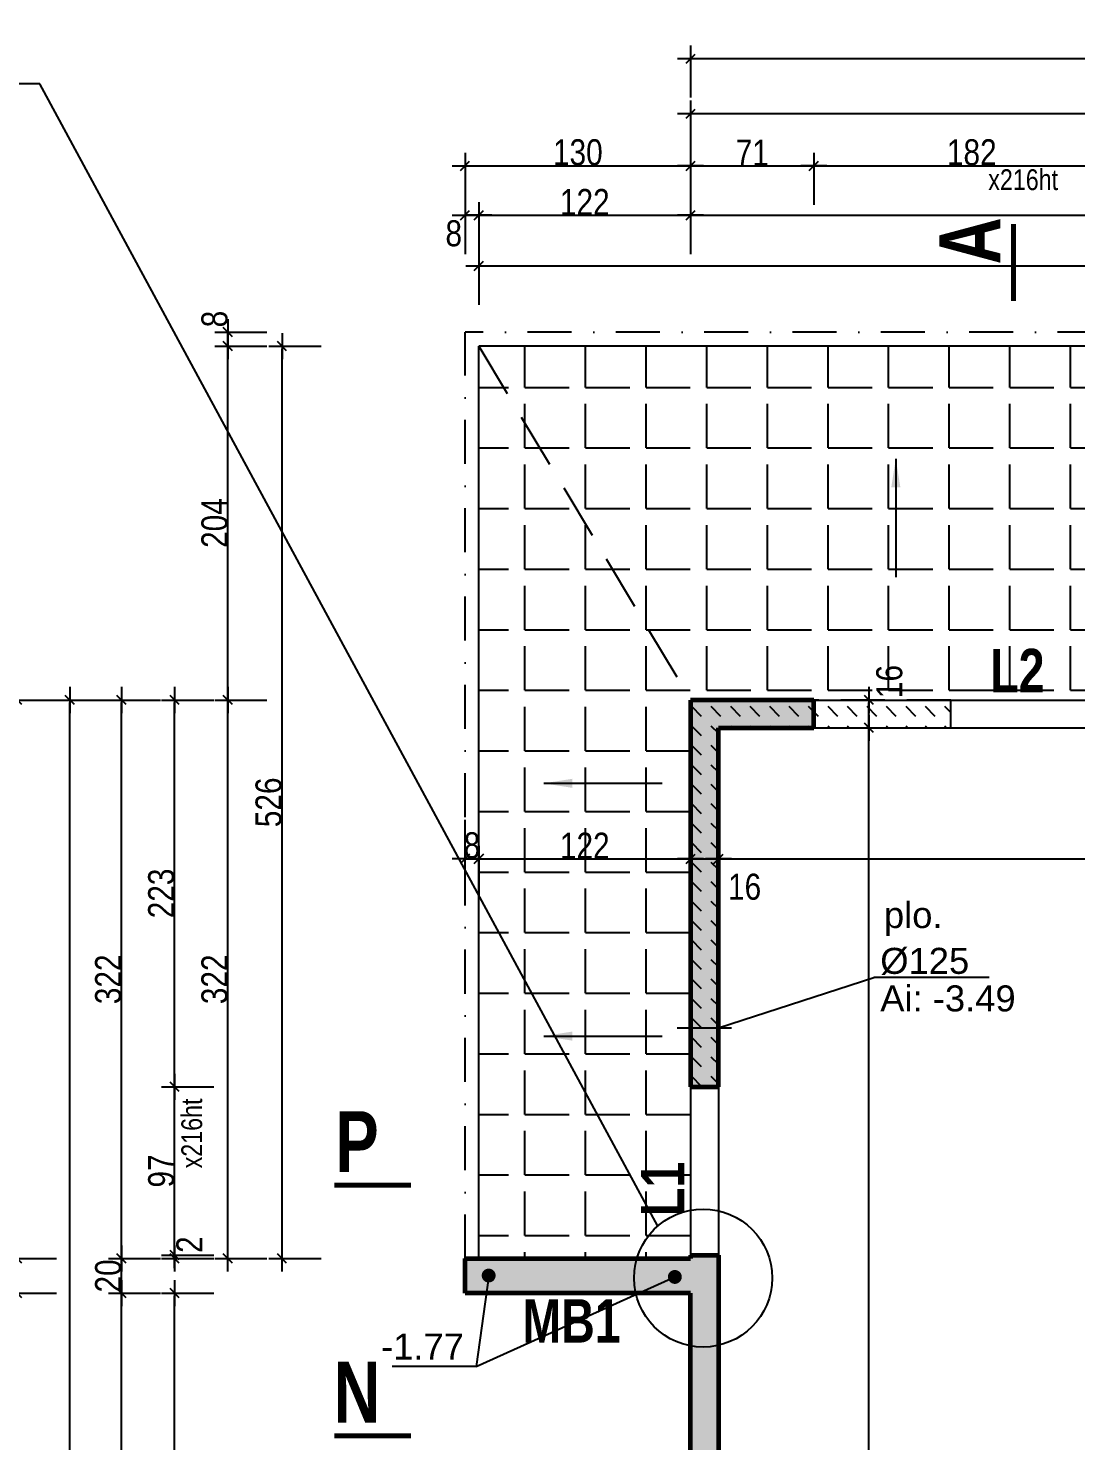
# Model space of a CAD drawing. Header units: millimetres. Extents: x -1921 to 5237, y 0 to 8595.
# Drawn here: x -61 to 543, y 6889 to 7703 of the extents above; entities that cross this region are included whole.
import ezdxf
from ezdxf.enums import TextEntityAlignment as Align

# ---------------------------------------------------------------- set-up
doc = ezdxf.new("R2010")
doc.units = ezdxf.units.MM
for name, pattern in [('CACHE2', [4.7625, 3.175, -1.5875]), ('CACHEX2', [19.05, 12.7, -6.35]), ('TIRETPTX2', [50.8, 25.4, -12.7, 0, -12.7])]:
    doc.linetypes.add(name, pattern=pattern)
for name, color, linetype in [('01_cote_gen', 4, 'Continuous'), ('01_isolant ext', 2, 'TIRETPTX2'), ('01_linteaux', 2, 'Continuous'), ('01_murs_sup', 2, 'CACHEX2'), ('01_poch_BN', 9, 'Continuous'), ('01_poch_murs', 253, 'Continuous'), ('01_resv', 32, 'Continuous'), ('01_texte', 230, 'Continuous'), ('AA_COTES', 2, 'Continuous')]:
    doc.layers.add(name, color=color, linetype=linetype)
doc.layers.add('01_murs_coup', color=5, linetype='Continuous', lineweight=60)
doc.styles.add('ARIAL', font='arial.ttf')
doc.styles.add('impact', font='impact.ttf')
doc.styles.add('MATTE_TXT', font='arial.ttf')
doc.styles.add('STYLE2', font='ARIALN.TTF')
doc.dimstyles.new('JB50', dxfattribs={"dimscale": 0.1, "dimtxt": 150, "dimasz": 15, "dimexe": 0.1, "dimexo": 0.1, "dimgap": 0.09, "dimtad": 1, "dimdec": 1, "dimdsep": 46, "dimtxsty": 'STYLE2', "dimblk1": 'BOND_G', "dimblk2": 'BOND_D', "dimsah": 1, "dimcen": 1.5, "dimdle": 0.01, "dimse1": 1, "dimse2": 1, "dimclrd": 4, "dimclre": 2, "dimclrt": 6, "dimazin": 2, "dimtfac": 2.333333, "dimtdec": 1, "dimtix": 1, "dimtmove": 2, "dimatfit": 3, "dimldrblk": 'BOND_G', "dimfxl": 1, "dimtolj": 1, "dimtzin": 0, "dimarcsym": 0})
pattern_1 = [(135, (-32158.9156, 27422.237), (-11.2253202, 9e-16), [7.9375, -7.9375])]

# ---------------------------------------------------------------- blocks, each defined once
blk = doc.blocks.new('BOND_G')
at = {"layer": 'AA_COTES', "color": 0}
for p, q in [((0, -5), (0, 15)), ((5, 0), (-5, 0)), ((1.77, 1.77), (-1.77, -1.77))]:
    blk.add_line(p, q, dxfattribs=at)
blk = doc.blocks.new('BOND_D')
at = {"layer": 'AA_COTES', "color": 0}
for p, q in [((5, 0), (-5, 0)), ((-1.77, -1.77), (1.77, 1.77)), ((0, 5), (0, -15))]:
    blk.add_line(p, q, dxfattribs=at)
blk = doc.blocks.new('*D14')
at = {"layer": '01_linteaux', "color": 4, "lineweight": -2, "transparency": 16777216}
blk.add_line((322.42, 7685.63), (1853.42, 7685.63), dxfattribs=at)
at = {"layer": 'DEFPOINTS', "color": 0}
for p in [(1854.92, 7685.63), (320.92, 7551.67), (1854.92, 7547.18)]:
    blk.add_point(p, dxfattribs=at)
at = {"layer": '01_linteaux', "color": 4, "lineweight": -2, "transparency": 16777216, "xscale": 1.5, "yscale": 1.5, "zscale": 1.5, "rotation": 180}
blk.add_blockref('BOND_G', (320.92, 7685.63), dxfattribs=at)
at = {"layer": '01_linteaux', "color": 4, "lineweight": -2, "transparency": 16777216, "xscale": 1.5, "yscale": 1.5, "zscale": 1.5}
blk.add_blockref('BOND_D', (1854.92, 7685.63), dxfattribs=at)
at = {"layer": '01_linteaux', "color": 6, "transparency": 16777216, "insert": (1087.92, 7693.3), "char_height": 15, "attachment_point": 5, "style": 'STYLE2'}
blk.add_mtext('\\A1;1534', dxfattribs=at)
blk = doc.blocks.new('*D15')
at = {"layer": '01_cote_gen', "color": 4, "lineweight": -2, "transparency": 16777216}
blk.add_line((338.42, 7224.4), (1077.42, 7224.4), dxfattribs=at)
at = {"layer": 'DEFPOINTS', "color": 0}
for p in [(336.92, 7235.08), (1078.92, 7235.08), (1078.92, 7224.4)]:
    blk.add_point(p, dxfattribs=at)
at = {"layer": '01_cote_gen', "color": 4, "lineweight": -2, "transparency": 16777216, "xscale": 1.5, "yscale": 1.5, "zscale": 1.5, "rotation": 180}
blk.add_blockref('BOND_G', (336.92, 7224.4), dxfattribs=at)
at = {"layer": '01_cote_gen', "color": 4, "lineweight": -2, "transparency": 16777216, "xscale": 1.5, "yscale": 1.5, "zscale": 1.5}
blk.add_blockref('BOND_D', (1078.92, 7224.4), dxfattribs=at)
at = {"layer": '01_cote_gen', "color": 6, "transparency": 16777216, "insert": (707.92, 7231.94), "char_height": 15, "attachment_point": 5, "style": 'STYLE2'}
blk.add_mtext('\\A1;742', dxfattribs=at)
blk = doc.blocks.new('*D19')
at = {"layer": '01_cote_gen', "color": 4, "lineweight": -2, "transparency": 16777216}
blk.add_line((-97.74, 4629.42), (-97.74, 7314.4), dxfattribs=at)
at = {"layer": 'DEFPOINTS', "color": 0}
for p in [(-97.74, 7315.9), (170.02, 7315.9), (-75.24, 4627.92)]:
    blk.add_point(p, dxfattribs=at)
at = {"layer": '01_cote_gen', "color": 4, "lineweight": -2, "transparency": 16777216, "xscale": 1.5, "yscale": 1.5, "zscale": 1.5}
for name, p, rotation in [('BOND_D', (-97.74, 7315.9), 90), ('BOND_G', (-97.74, 4627.92), 270)]:
    blk.add_blockref(name, p, dxfattribs=dict(at, rotation=rotation))
at = {"layer": '01_cote_gen', "color": 6, "transparency": 16777216, "insert": (-105.41, 5971.91), "char_height": 15, "attachment_point": 5, "rotation": 90, "style": 'STYLE2'}
blk.add_mtext('\\A1;2688', dxfattribs=at)
blk = doc.blocks.new('*D21')
at = {"layer": '01_cote_gen', "color": 4, "lineweight": -2, "transparency": 16777216}
blk.add_line((-67.07, 5289.43), (-67.07, 6972.41), dxfattribs=at)
at = {"layer": 'DEFPOINTS', "color": 0}
for p in [(-67.07, 6973.91), (39.12, 6973.91), (-44.55, 5287.93)]:
    blk.add_point(p, dxfattribs=at)
at = {"layer": '01_cote_gen', "color": 4, "lineweight": -2, "transparency": 16777216, "xscale": 1.5, "yscale": 1.5, "zscale": 1.5}
for name, p, rotation in [('BOND_D', (-67.07, 6973.91), 90), ('BOND_G', (-67.07, 5287.93), 270)]:
    blk.add_blockref(name, p, dxfattribs=dict(at, rotation=rotation))
at = {"layer": '01_cote_gen', "color": 6, "transparency": 16777216, "insert": (-74.73, 6130.92), "char_height": 15, "attachment_point": 5, "rotation": 90, "style": 'STYLE2'}
blk.add_mtext('\\A1;1686', dxfattribs=at)
blk = doc.blocks.new('*D22')
at = {"layer": '01_cote_gen', "color": 4, "lineweight": -2, "transparency": 16777216}
blk.add_line((-67.07, 6975.41), (-67.07, 6992.41), dxfattribs=at)
at = {"layer": 'DEFPOINTS', "color": 0}
for p in [(-67.07, 6993.91), (39.12, 6993.91), (39.12, 6973.91)]:
    blk.add_point(p, dxfattribs=at)
at = {"layer": '01_cote_gen', "color": 4, "lineweight": -2, "transparency": 16777216, "xscale": 1.5, "yscale": 1.5, "zscale": 1.5}
for name, p, rotation in [('BOND_D', (-67.07, 6993.91), 90), ('BOND_G', (-67.07, 6973.91), 270)]:
    blk.add_blockref(name, p, dxfattribs=dict(at, rotation=rotation))
at = {"layer": '01_cote_gen', "color": 6, "transparency": 16777216, "insert": (-74.73, 6983.91), "char_height": 15, "attachment_point": 5, "rotation": 90, "style": 'STYLE2'}
blk.add_mtext('\\A1;20', dxfattribs=at)
blk = doc.blocks.new('*D23')
at = {"layer": '01_cote_gen', "color": 4, "lineweight": -2, "transparency": 16777216}
blk.add_line((-67.07, 6995.41), (-67.07, 7314.4), dxfattribs=at)
at = {"layer": 'DEFPOINTS', "color": 0}
for p in [(-75.34, 7315.9), (-67.07, 7315.9), (39.12, 6993.91)]:
    blk.add_point(p, dxfattribs=at)
at = {"layer": '01_cote_gen', "color": 4, "lineweight": -2, "transparency": 16777216, "xscale": 1.5, "yscale": 1.5, "zscale": 1.5}
for name, p, rotation in [('BOND_D', (-67.07, 7315.9), 90), ('BOND_G', (-67.07, 6993.91), 270)]:
    blk.add_blockref(name, p, dxfattribs=dict(at, rotation=rotation))
at = {"layer": '01_cote_gen', "color": 6, "transparency": 16777216, "insert": (-74.73, 7154.9), "char_height": 15, "attachment_point": 5, "rotation": 90, "style": 'STYLE2'}
blk.add_mtext('\\A1;322', dxfattribs=at)
blk = doc.blocks.new('*D28')
at = {"layer": '01_cote_gen', "color": 4, "lineweight": -2, "transparency": 16777216}
blk.add_line((-36.86, 6294.42), (-36.86, 7314.4), dxfattribs=at)
at = {"layer": 'DEFPOINTS', "color": 0}
for p in [(-36.86, 7315.9), (170.02, 7315.9), (53.9, 6292.92)]:
    blk.add_point(p, dxfattribs=at)
at = {"layer": '01_cote_gen', "color": 4, "lineweight": -2, "transparency": 16777216, "xscale": 1.5, "yscale": 1.5, "zscale": 1.5}
for name, p, rotation in [('BOND_D', (-36.86, 7315.9), 90), ('BOND_G', (-36.86, 6292.92), 270)]:
    blk.add_blockref(name, p, dxfattribs=dict(at, rotation=rotation))
at = {"layer": '01_cote_gen', "color": 6, "transparency": 16777216, "insert": (-44.53, 6804.41), "char_height": 15, "attachment_point": 5, "rotation": 90, "style": 'STYLE2'}
blk.add_mtext('\\A1;1023', dxfattribs=at)
blk = doc.blocks.new('*D29')
at = {"layer": '01_cote_gen', "color": 4, "lineweight": -2, "transparency": 16777216}
blk.add_line((-7.01, 6294.42), (-7.01, 6972.41), dxfattribs=at)
at = {"layer": 'DEFPOINTS', "color": 0}
for p in [(-7.01, 6973.91), (11.27, 6973.91), (-14.36, 6292.92)]:
    blk.add_point(p, dxfattribs=at)
at = {"layer": '01_cote_gen', "color": 4, "lineweight": -2, "transparency": 16777216, "xscale": 1.5, "yscale": 1.5, "zscale": 1.5}
for name, p, rotation in [('BOND_D', (-7.01, 6973.91), 90), ('BOND_G', (-7.01, 6292.92), 270)]:
    blk.add_blockref(name, p, dxfattribs=dict(at, rotation=rotation))
at = {"layer": '01_cote_gen', "color": 6, "transparency": 16777216, "insert": (-14.68, 6633.41), "char_height": 15, "attachment_point": 5, "rotation": 90, "style": 'STYLE2'}
blk.add_mtext('\\A1;681', dxfattribs=at)
blk = doc.blocks.new('*D30')
at = {"layer": '01_cote_gen', "color": 4, "lineweight": -2, "transparency": 16777216}
blk.add_line((-7.01, 6975.41), (-7.01, 6992.41), dxfattribs=at)
at = {"layer": 'DEFPOINTS', "color": 0}
for p in [(-7.01, 6993.91), (46.27, 6993.91), (46.27, 6973.91)]:
    blk.add_point(p, dxfattribs=at)
at = {"layer": '01_cote_gen', "color": 4, "lineweight": -2, "transparency": 16777216, "xscale": 1.5, "yscale": 1.5, "zscale": 1.5}
for name, p, rotation in [('BOND_D', (-7.01, 6993.91), 90), ('BOND_G', (-7.01, 6973.91), 270)]:
    blk.add_blockref(name, p, dxfattribs=dict(at, rotation=rotation))
at = {"layer": '01_cote_gen', "color": 6, "transparency": 16777216, "insert": (-14.68, 6983.91), "char_height": 15, "attachment_point": 5, "rotation": 90, "style": 'STYLE2'}
blk.add_mtext('\\A1;20', dxfattribs=at)
blk = doc.blocks.new('*D31')
at = {"layer": '01_cote_gen', "color": 4, "lineweight": -2, "transparency": 16777216}
blk.add_line((-7.01, 6995.41), (-7.01, 7314.4), dxfattribs=at)
at = {"layer": 'DEFPOINTS', "color": 0}
for p in [(-14.36, 7315.9), (-7.01, 7315.9), (41.51, 6993.91)]:
    blk.add_point(p, dxfattribs=at)
at = {"layer": '01_cote_gen', "color": 4, "lineweight": -2, "transparency": 16777216, "xscale": 1.5, "yscale": 1.5, "zscale": 1.5}
for name, p, rotation in [('BOND_D', (-7.01, 7315.9), 90), ('BOND_G', (-7.01, 6993.91), 270)]:
    blk.add_blockref(name, p, dxfattribs=dict(at, rotation=rotation))
at = {"layer": '01_cote_gen', "color": 6, "transparency": 16777216, "insert": (-14.68, 7154.9), "char_height": 15, "attachment_point": 5, "rotation": 90, "style": 'STYLE2'}
blk.add_mtext('\\A1;322', dxfattribs=at)
blk = doc.blocks.new('*D34')
at = {"layer": '01_cote_gen', "color": 4, "lineweight": -2, "transparency": 16777216}
blk.add_line((23.56, 6594.42), (23.56, 6972.41), dxfattribs=at)
at = {"layer": 'DEFPOINTS', "color": 0}
for p in [(23.56, 6973.91), (74.66, 6973.91), (79.3, 6592.92)]:
    blk.add_point(p, dxfattribs=at)
at = {"layer": '01_cote_gen', "color": 4, "lineweight": -2, "transparency": 16777216, "xscale": 1.5, "yscale": 1.5, "zscale": 1.5}
for name, p, rotation in [('BOND_D', (23.56, 6973.91), 90), ('BOND_G', (23.56, 6592.92), 270)]:
    blk.add_blockref(name, p, dxfattribs=dict(at, rotation=rotation))
at = {"layer": '01_cote_gen', "color": 6, "transparency": 16777216, "insert": (15.89, 6783.41), "char_height": 15, "attachment_point": 5, "rotation": 90, "style": 'STYLE2'}
blk.add_mtext('\\A1;381', dxfattribs=at)
blk = doc.blocks.new('*D65')
at = {"layer": '01_cote_gen', "color": 4, "lineweight": -2, "transparency": 16777216}
blk.add_line((322.42, 7653.91), (1448.42, 7653.91), dxfattribs=at)
at = {"layer": 'DEFPOINTS', "color": 0}
for p in [(320.92, 7663.13), (1449.92, 7653.91), (1449.92, 7540.79)]:
    blk.add_point(p, dxfattribs=at)
at = {"layer": '01_cote_gen', "color": 4, "lineweight": -2, "transparency": 16777216, "xscale": 1.5, "yscale": 1.5, "zscale": 1.5, "rotation": 180}
blk.add_blockref('BOND_G', (320.92, 7653.91), dxfattribs=at)
at = {"layer": '01_cote_gen', "color": 4, "lineweight": -2, "transparency": 16777216, "xscale": 1.5, "yscale": 1.5, "zscale": 1.5}
blk.add_blockref('BOND_D', (1449.92, 7653.91), dxfattribs=at)
at = {"layer": '01_cote_gen', "color": 6, "transparency": 16777216, "insert": (885.42, 7661.58), "char_height": 15, "attachment_point": 5, "style": 'STYLE2'}
blk.add_mtext('\\A1;1129', dxfattribs=at)
blk = doc.blocks.new('*D68')
at = {"layer": '01_cote_gen', "color": 4, "lineweight": -2, "transparency": 16777216}
blk.add_line((322.42, 7623.89), (390.42, 7623.89), dxfattribs=at)
at = {"layer": 'DEFPOINTS', "color": 0}
for p in [(391.92, 7623.89), (320.92, 7328.79), (391.92, 7328.79)]:
    blk.add_point(p, dxfattribs=at)
at = {"layer": '01_cote_gen', "color": 4, "lineweight": -2, "transparency": 16777216, "xscale": 1.5, "yscale": 1.5, "zscale": 1.5, "rotation": 180}
blk.add_blockref('BOND_G', (320.92, 7623.89), dxfattribs=at)
at = {"layer": '01_cote_gen', "color": 4, "lineweight": -2, "transparency": 16777216, "xscale": 1.5, "yscale": 1.5, "zscale": 1.5}
blk.add_blockref('BOND_D', (391.92, 7623.89), dxfattribs=at)
at = {"layer": '01_cote_gen', "color": 6, "transparency": 16777216, "insert": (356.42, 7631.43), "char_height": 15, "attachment_point": 5, "style": 'STYLE2'}
blk.add_mtext('\\A1;71', dxfattribs=at)
blk = doc.blocks.new('*D69')
at = {"layer": '01_cote_gen', "color": 4, "lineweight": -2, "transparency": 16777216}
blk.add_line((393.42, 7623.89), (572.42, 7623.89), dxfattribs=at)
at = {"layer": 'DEFPOINTS', "color": 0}
for p in [(573.92, 7623.89), (391.92, 7601.39), (573.92, 7328.79)]:
    blk.add_point(p, dxfattribs=at)
at = {"layer": '01_cote_gen', "color": 4, "lineweight": -2, "transparency": 16777216, "xscale": 1.5, "yscale": 1.5, "zscale": 1.5, "rotation": 180}
blk.add_blockref('BOND_G', (391.92, 7623.89), dxfattribs=at)
at = {"layer": '01_cote_gen', "color": 4, "lineweight": -2, "transparency": 16777216, "xscale": 1.5, "yscale": 1.5, "zscale": 1.5}
blk.add_blockref('BOND_D', (573.92, 7623.89), dxfattribs=at)
at = {"layer": '01_cote_gen', "color": 6, "transparency": 16777216, "insert": (482.92, 7631.56), "char_height": 15, "attachment_point": 5, "style": 'STYLE2'}
blk.add_mtext('\\A1;182', dxfattribs=at)
blk = doc.blocks.new('*D77')
at = {"layer": '01_cote_gen', "color": 4, "lineweight": -2, "transparency": 16777216}
blk.add_line((200.4, 7595.43), (319.42, 7595.43), dxfattribs=at)
at = {"layer": 'DEFPOINTS', "color": 0}
for p in [(320.92, 7601.39), (320.92, 7595.43), (198.9, 7540.79)]:
    blk.add_point(p, dxfattribs=at)
at = {"layer": '01_cote_gen', "color": 4, "lineweight": -2, "transparency": 16777216, "xscale": 1.5, "yscale": 1.5, "zscale": 1.5, "rotation": 180}
blk.add_blockref('BOND_G', (198.9, 7595.43), dxfattribs=at)
at = {"layer": '01_cote_gen', "color": 4, "lineweight": -2, "transparency": 16777216, "xscale": 1.5, "yscale": 1.5, "zscale": 1.5}
blk.add_blockref('BOND_D', (320.92, 7595.43), dxfattribs=at)
at = {"layer": '01_cote_gen', "color": 6, "transparency": 16777216, "insert": (259.91, 7602.97), "char_height": 15, "attachment_point": 5, "style": 'STYLE2'}
blk.add_mtext('\\A1;122', dxfattribs=at)
blk = doc.blocks.new('*D78')
at = {"layer": '01_cote_gen', "color": 4, "lineweight": -2, "transparency": 16777216}
blk.add_line((322.42, 7595.43), (955.4, 7595.43), dxfattribs=at)
at = {"layer": 'DEFPOINTS', "color": 0}
for p in [(956.9, 7595.43), (320.92, 7572.93), (956.9, 7540.79)]:
    blk.add_point(p, dxfattribs=at)
at = {"layer": '01_cote_gen', "color": 4, "lineweight": -2, "transparency": 16777216, "xscale": 1.5, "yscale": 1.5, "zscale": 1.5, "rotation": 180}
blk.add_blockref('BOND_G', (320.92, 7595.43), dxfattribs=at)
at = {"layer": '01_cote_gen', "color": 4, "lineweight": -2, "transparency": 16777216, "xscale": 1.5, "yscale": 1.5, "zscale": 1.5}
blk.add_blockref('BOND_D', (956.9, 7595.43), dxfattribs=at)
at = {"layer": '01_cote_gen', "color": 6, "transparency": 16777216, "insert": (638.91, 7603.1), "char_height": 15, "attachment_point": 5, "style": 'STYLE2'}
blk.add_mtext('\\A1;636', dxfattribs=at)
blk = doc.blocks.new('*D79')
at = {"layer": '01_cote_gen', "color": 4, "lineweight": -2, "transparency": 16777216}
blk.add_line((200.4, 7566.22), (955.4, 7566.22), dxfattribs=at)
at = {"layer": 'DEFPOINTS', "color": 0}
for p in [(198.9, 7572.93), (956.9, 7572.93), (956.9, 7566.22)]:
    blk.add_point(p, dxfattribs=at)
at = {"layer": '01_cote_gen', "color": 4, "lineweight": -2, "transparency": 16777216, "xscale": 1.5, "yscale": 1.5, "zscale": 1.5, "rotation": 180}
blk.add_blockref('BOND_G', (198.9, 7566.22), dxfattribs=at)
at = {"layer": '01_cote_gen', "color": 4, "lineweight": -2, "transparency": 16777216, "xscale": 1.5, "yscale": 1.5, "zscale": 1.5}
blk.add_blockref('BOND_D', (956.9, 7566.22), dxfattribs=at)
at = {"layer": '01_cote_gen', "color": 6, "transparency": 16777216, "insert": (576.9, 7573.88), "char_height": 15, "attachment_point": 5, "style": 'STYLE2'}
blk.add_mtext('\\A1;758', dxfattribs=at)
blk = doc.blocks.new('*D88')
at = {"layer": '01_cote_gen', "color": 4, "lineweight": -2, "transparency": 16777216}
blk.add_line((54.24, 7317.4), (54.24, 7518.41), dxfattribs=at)
at = {"layer": 'DEFPOINTS', "color": 0}
for p in [(54.24, 7519.91), (107.93, 7519.91), (46.06, 7315.9)]:
    blk.add_point(p, dxfattribs=at)
at = {"layer": '01_cote_gen', "color": 4, "lineweight": -2, "transparency": 16777216, "xscale": 1.5, "yscale": 1.5, "zscale": 1.5}
for name, p, rotation in [('BOND_D', (54.24, 7519.91), 90), ('BOND_G', (54.24, 7315.9), 270)]:
    blk.add_blockref(name, p, dxfattribs=dict(at, rotation=rotation))
at = {"layer": '01_cote_gen', "color": 6, "transparency": 16777216, "insert": (46.58, 7417.91), "char_height": 15, "attachment_point": 5, "rotation": 90, "style": 'STYLE2'}
blk.add_mtext('\\A1;204', dxfattribs=at)
blk = doc.blocks.new('*D89')
at = {"layer": '01_cote_gen', "color": 4, "lineweight": -2, "transparency": 16777216}
blk.add_line((54.24, 6995.41), (54.24, 7314.4), dxfattribs=at)
at = {"layer": 'DEFPOINTS', "color": 0}
for p in [(54.24, 7315.9), (76.74, 7315.9), (84.91, 6993.91)]:
    blk.add_point(p, dxfattribs=at)
at = {"layer": '01_cote_gen', "color": 4, "lineweight": -2, "transparency": 16777216, "xscale": 1.5, "yscale": 1.5, "zscale": 1.5}
for name, p, rotation in [('BOND_D', (54.24, 7315.9), 90), ('BOND_G', (54.24, 6993.91), 270)]:
    blk.add_blockref(name, p, dxfattribs=dict(at, rotation=rotation))
at = {"layer": '01_cote_gen', "color": 6, "transparency": 16777216, "insert": (46.58, 7154.9), "char_height": 15, "attachment_point": 5, "rotation": 90, "style": 'STYLE2'}
blk.add_mtext('\\A1;322', dxfattribs=at)
blk = doc.blocks.new('*D90')
at = {"layer": '01_cote_gen', "color": 4, "lineweight": -2, "transparency": 16777216}
blk.add_line((85.43, 6995.41), (85.43, 7518.41), dxfattribs=at)
at = {"layer": 'DEFPOINTS', "color": 0}
for p in [(76.74, 7519.91), (85.43, 7519.91), (76.74, 6993.91)]:
    blk.add_point(p, dxfattribs=at)
at = {"layer": '01_cote_gen', "color": 4, "lineweight": -2, "transparency": 16777216, "xscale": 1.5, "yscale": 1.5, "zscale": 1.5}
for name, p, rotation in [('BOND_D', (85.43, 7519.91), 90), ('BOND_G', (85.43, 6993.91), 270)]:
    blk.add_blockref(name, p, dxfattribs=dict(at, rotation=rotation))
at = {"layer": '01_cote_gen', "color": 6, "transparency": 16777216, "insert": (77.76, 7256.91), "char_height": 15, "attachment_point": 5, "rotation": 90, "style": 'STYLE2'}
blk.add_mtext('\\A1;526', dxfattribs=at)
blk = doc.blocks.new('*D91')
at = {"layer": '01_cote_gen', "color": 4, "lineweight": -2, "transparency": 16777216}
blk.add_line((322.42, 7224.4), (335.42, 7224.4), dxfattribs=at)
at = {"layer": 'DEFPOINTS', "color": 0}
for p in [(320.92, 7241.74), (336.92, 7241.74), (336.92, 7224.4)]:
    blk.add_point(p, dxfattribs=at)
at = {"layer": '01_cote_gen', "color": 4, "lineweight": -2, "transparency": 16777216, "xscale": 1.5, "yscale": 1.5, "zscale": 1.5, "rotation": 180}
blk.add_blockref('BOND_G', (320.92, 7224.4), dxfattribs=at)
at = {"layer": '01_cote_gen', "color": 4, "lineweight": -2, "transparency": 16777216, "xscale": 1.5, "yscale": 1.5, "zscale": 1.5}
blk.add_blockref('BOND_D', (336.92, 7224.4), dxfattribs=at)
at = {"layer": '01_cote_gen', "color": 6, "transparency": 16777216, "insert": (352.01, 7208.18), "char_height": 15, "attachment_point": 5, "style": 'STYLE2'}
blk.add_mtext('\\A1;16', dxfattribs=at)
blk = doc.blocks.new('*D108')
at = {"layer": '01_cote_gen', "color": 4, "lineweight": -2, "transparency": 16777216}
blk.add_line((192.4, 7595.43), (197.4, 7595.43), dxfattribs=at)
at = {"layer": 'DEFPOINTS', "color": 0}
for p in [(198.9, 7595.43), (198.9, 7545.82), (190.9, 7527.91)]:
    blk.add_point(p, dxfattribs=at)
at = {"layer": '01_cote_gen', "color": 4, "lineweight": -2, "transparency": 16777216, "xscale": 1.5, "yscale": 1.5, "zscale": 1.5, "rotation": 180}
blk.add_blockref('BOND_G', (190.9, 7595.43), dxfattribs=at)
at = {"layer": '01_cote_gen', "color": 4, "lineweight": -2, "transparency": 16777216, "xscale": 1.5, "yscale": 1.5, "zscale": 1.5}
blk.add_blockref('BOND_D', (198.9, 7595.43), dxfattribs=at)
at = {"layer": '01_cote_gen', "color": 6, "transparency": 16777216, "insert": (184.4, 7584.86), "char_height": 15, "attachment_point": 5, "style": 'STYLE2'}
blk.add_mtext('\\A1;8', dxfattribs=at)
blk = doc.blocks.new('*D114')
at = {"layer": '01_cote_gen', "color": 4, "lineweight": -2, "transparency": 16777216}
blk.add_line((319.41, 6768.25), (192.4, 6768.25), dxfattribs=at)
at = {"layer": 'DEFPOINTS', "color": 0}
for p in [(190.9, 6973.91), (320.91, 6789.05), (190.9, 6768.25)]:
    blk.add_point(p, dxfattribs=at)
at = {"layer": '01_cote_gen', "color": 4, "lineweight": -2, "transparency": 16777216, "xscale": 1.5, "yscale": 1.5, "zscale": 1.5, "rotation": 180}
blk.add_blockref('BOND_D', (190.9, 6768.25), dxfattribs=at)
at = {"layer": '01_cote_gen', "color": 4, "lineweight": -2, "transparency": 16777216, "xscale": 1.5, "yscale": 1.5, "zscale": 1.5}
blk.add_blockref('BOND_G', (320.91, 6768.25), dxfattribs=at)
at = {"layer": '01_cote_gen', "color": 6, "transparency": 16777216, "insert": (255.91, 6775.92), "char_height": 15, "attachment_point": 5, "style": 'STYLE2'}
blk.add_mtext('\\A1;130', dxfattribs=at)
blk = doc.blocks.new('*D398')
at = {"layer": '01_cote_gen', "color": 4, "lineweight": -2, "transparency": 16777216}
blk.add_line((423.69, 6312.41), (423.69, 7298.4), dxfattribs=at)
at = {"layer": 'DEFPOINTS', "color": 0}
for p in [(423.69, 7299.9), (488.34, 7299.9), (488.34, 6310.91)]:
    blk.add_point(p, dxfattribs=at)
at = {"layer": '01_cote_gen', "color": 4, "lineweight": -2, "transparency": 16777216, "xscale": 1.5, "yscale": 1.5, "zscale": 1.5}
for name, p, rotation in [('BOND_D', (423.69, 7299.9), 90), ('BOND_G', (423.69, 6310.91), 270)]:
    blk.add_blockref(name, p, dxfattribs=dict(at, rotation=rotation))
at = {"layer": '01_cote_gen', "color": 6, "transparency": 16777216, "insert": (416.02, 6805.41), "char_height": 15, "attachment_point": 5, "rotation": 90, "style": 'STYLE2'}
blk.add_mtext('\\A1;989', dxfattribs=at)
blk = doc.blocks.new('*D399')
at = {"layer": '01_cote_gen', "color": 4, "lineweight": -2, "transparency": 16777216}
blk.add_line((54.24, 7521.41), (54.24, 7526.41), dxfattribs=at)
at = {"layer": 'DEFPOINTS', "color": 0}
for p in [(54.24, 7527.91), (190.9, 7527.91), (76.74, 7519.91)]:
    blk.add_point(p, dxfattribs=at)
at = {"layer": '01_cote_gen', "color": 4, "lineweight": -2, "transparency": 16777216, "xscale": 1.5, "yscale": 1.5, "zscale": 1.5}
for name, p, rotation in [('BOND_D', (54.24, 7527.91), 90), ('BOND_G', (54.24, 7519.91), 270)]:
    blk.add_blockref(name, p, dxfattribs=dict(at, rotation=rotation))
at = {"layer": '01_cote_gen', "color": 6, "transparency": 16777216, "insert": (46.58, 7535.51), "char_height": 15, "attachment_point": 5, "rotation": 90, "style": 'STYLE2'}
blk.add_mtext('\\A1;8', dxfattribs=at)
blk = doc.blocks.new('*D400')
at = {"layer": '01_cote_gen', "color": 4, "lineweight": -2, "transparency": 16777216}
blk.add_line((423.69, 7301.4), (423.69, 7314.4), dxfattribs=at)
at = {"layer": 'DEFPOINTS', "color": 0}
for p in [(423.69, 7315.9), (446.19, 7315.9), (446.19, 7299.9)]:
    blk.add_point(p, dxfattribs=at)
at = {"layer": '01_cote_gen', "color": 4, "lineweight": -2, "transparency": 16777216, "xscale": 1.5, "yscale": 1.5, "zscale": 1.5}
for name, p, rotation in [('BOND_D', (423.69, 7315.9), 90), ('BOND_G', (423.69, 7299.9), 270)]:
    blk.add_blockref(name, p, dxfattribs=dict(at, rotation=rotation))
at = {"layer": '01_cote_gen', "color": 6, "transparency": 16777216, "insert": (435.47, 7326.53), "char_height": 15, "attachment_point": 5, "rotation": 90, "style": 'STYLE2'}
blk.add_mtext('\\A1;16', dxfattribs=at)
blk = doc.blocks.new('*D442')
at = {"layer": '01_cote_gen', "color": 4, "lineweight": -2, "transparency": 16777216}
blk.add_line((192.4, 7623.89), (319.42, 7623.89), dxfattribs=at)
at = {"layer": 'DEFPOINTS', "color": 0}
for p in [(320.92, 7623.89), (320.92, 7609.53), (190.9, 7602.93)]:
    blk.add_point(p, dxfattribs=at)
at = {"layer": '01_cote_gen', "color": 4, "lineweight": -2, "transparency": 16777216, "xscale": 1.5, "yscale": 1.5, "zscale": 1.5, "rotation": 180}
blk.add_blockref('BOND_G', (190.9, 7623.89), dxfattribs=at)
at = {"layer": '01_cote_gen', "color": 4, "lineweight": -2, "transparency": 16777216, "xscale": 1.5, "yscale": 1.5, "zscale": 1.5}
blk.add_blockref('BOND_D', (320.92, 7623.89), dxfattribs=at)
at = {"layer": '01_cote_gen', "color": 6, "transparency": 16777216, "insert": (255.91, 7631.56), "char_height": 15, "attachment_point": 5, "style": 'STYLE2'}
blk.add_mtext('\\A1;130', dxfattribs=at)
blk = doc.blocks.new('*D562')
at = {"layer": '01_cote_gen', "color": 4, "lineweight": -2, "ltscale": 2, "transparency": 16777216}
blk.add_line((23.56, 6997.4), (23.56, 7091.4), dxfattribs=at)
at = {"layer": 'DEFPOINTS', "color": 0, "ltscale": 2}
for p in [(23.56, 7092.9), (325.74, 7092.9), (321.85, 6995.9)]:
    blk.add_point(p, dxfattribs=at)
at = {"layer": '01_cote_gen', "color": 4, "lineweight": -2, "ltscale": 2, "transparency": 16777216, "xscale": 1.5, "yscale": 1.5, "zscale": 1.5}
for name, p, rotation in [('BOND_D', (23.56, 7092.9), 90), ('BOND_G', (23.56, 6995.9), 270)]:
    blk.add_blockref(name, p, dxfattribs=dict(at, rotation=rotation))
at = {"layer": '01_cote_gen', "color": 6, "ltscale": 2, "transparency": 16777216, "insert": (15.89, 7044.4), "char_height": 15, "attachment_point": 5, "rotation": 90, "style": 'STYLE2'}
blk.add_mtext('\\A1;97', dxfattribs=at)
blk = doc.blocks.new('*D563')
at = {"layer": '01_cote_gen', "color": 4, "lineweight": -2, "ltscale": 2, "transparency": 16777216}
for p, q in [((23.56, 6997.4), (23.56, 6998.9)), ((23.56, 6995.9), (23.56, 6993.91)), ((23.56, 6992.41), (23.56, 6990.91))]:
    blk.add_line(p, q, dxfattribs=at)
at = {"layer": 'DEFPOINTS', "color": 0, "ltscale": 2}
for p in [(39.93, 6995.9), (23.56, 6993.91), (46.74, 6993.91)]:
    blk.add_point(p, dxfattribs=at)
at = {"layer": '01_cote_gen', "color": 4, "lineweight": -2, "ltscale": 2, "transparency": 16777216, "xscale": 1.5, "yscale": 1.5, "zscale": 1.5}
for name, p, rotation in [('BOND_G', (23.56, 6995.9), 270), ('BOND_D', (23.56, 6993.91), 90)]:
    blk.add_blockref(name, p, dxfattribs=dict(at, rotation=rotation))
at = {"layer": '01_cote_gen', "color": 6, "ltscale": 2, "transparency": 16777216, "insert": (32.03, 7001.94), "char_height": 15, "attachment_point": 5, "rotation": 90, "style": 'STYLE2'}
blk.add_mtext('\\A1;2', dxfattribs=at)
blk = doc.blocks.new('*D564')
at = {"layer": '01_cote_gen', "color": 4, "lineweight": -2, "ltscale": 2, "transparency": 16777216}
blk.add_line((23.56, 7094.4), (23.56, 7314.4), dxfattribs=at)
at = {"layer": 'DEFPOINTS', "color": 0, "ltscale": 2}
for p in [(15.49, 7315.9), (23.56, 7315.9), (46.06, 7092.9)]:
    blk.add_point(p, dxfattribs=at)
at = {"layer": '01_cote_gen', "color": 4, "lineweight": -2, "ltscale": 2, "transparency": 16777216, "xscale": 1.5, "yscale": 1.5, "zscale": 1.5}
for name, p, rotation in [('BOND_D', (23.56, 7315.9), 90), ('BOND_G', (23.56, 7092.9), 270)]:
    blk.add_blockref(name, p, dxfattribs=dict(at, rotation=rotation))
at = {"layer": '01_cote_gen', "color": 6, "ltscale": 2, "transparency": 16777216, "insert": (15.89, 7204.4), "char_height": 15, "attachment_point": 5, "rotation": 90, "style": 'STYLE2'}
blk.add_mtext('\\A1;223', dxfattribs=at)
blk = doc.blocks.new('*D598')
at = {"layer": '01_cote_gen', "color": 4, "lineweight": -2, "transparency": 16777216}
for p, q in [((189.4, 7224.4), (187.9, 7224.4)), ((190.9, 7224.4), (198.9, 7224.4)), ((200.4, 7224.4), (201.9, 7224.4))]:
    blk.add_line(p, q, dxfattribs=at)
at = {"layer": 'DEFPOINTS', "color": 0}
for p in [(198.9, 7224.4), (190.9, 7219.04), (198.9, 7219.04)]:
    blk.add_point(p, dxfattribs=at)
at = {"layer": '01_cote_gen', "color": 4, "lineweight": -2, "transparency": 16777216, "xscale": 1.5, "yscale": 1.5, "zscale": 1.5}
blk.add_blockref('BOND_G', (190.9, 7224.4), dxfattribs=at)
at = {"layer": '01_cote_gen', "color": 4, "lineweight": -2, "transparency": 16777216, "xscale": 1.5, "yscale": 1.5, "zscale": 1.5, "rotation": 180}
blk.add_blockref('BOND_D', (198.9, 7224.4), dxfattribs=at)
at = {"layer": '01_cote_gen', "color": 6, "transparency": 16777216, "insert": (194.9, 7232.07), "char_height": 15, "attachment_point": 5, "style": 'STYLE2'}
blk.add_mtext('\\A1;8', dxfattribs=at)
blk = doc.blocks.new('*D599')
at = {"layer": '01_cote_gen', "color": 4, "lineweight": -2, "transparency": 16777216}
blk.add_line((200.4, 7224.4), (319.42, 7224.4), dxfattribs=at)
at = {"layer": 'DEFPOINTS', "color": 0}
for p in [(320.92, 7224.4), (198.9, 7216.9), (320.92, 7212.54)]:
    blk.add_point(p, dxfattribs=at)
at = {"layer": '01_cote_gen', "color": 4, "lineweight": -2, "transparency": 16777216, "xscale": 1.5, "yscale": 1.5, "zscale": 1.5, "rotation": 180}
blk.add_blockref('BOND_G', (198.9, 7224.4), dxfattribs=at)
at = {"layer": '01_cote_gen', "color": 4, "lineweight": -2, "transparency": 16777216, "xscale": 1.5, "yscale": 1.5, "zscale": 1.5}
blk.add_blockref('BOND_D', (320.92, 7224.4), dxfattribs=at)
at = {"layer": '01_cote_gen', "color": 6, "transparency": 16777216, "insert": (259.91, 7231.94), "char_height": 15, "attachment_point": 5, "style": 'STYLE2'}
blk.add_mtext('\\A1;122', dxfattribs=at)

msp = doc.modelspace()

# ---------------------------------------------------------------- hatches: boundary and pattern name
at = {"layer": '01_murs_sup', "ltscale": 2}
h = msp.add_hatch(dxfattribs=at)
h.set_pattern_fill('DASH', color=256, scale=2.5, angle=135)
h.set_pattern_definition(pattern_1)
h.paths.add_polyline_path([(470.92, 7315.9), (320.92, 7315.9), (320.92, 7091.9), (336.92, 7091.9), (336.92, 7299.9), (470.92, 7299.9)])
h = msp.add_hatch(dxfattribs=at)
h.set_pattern_fill('DASH', color=256, scale=2.5, angle=135)
h.set_pattern_definition(pattern_1)
h.paths.add_polyline_path([(336.91, 6995.9), (320.91, 6995.9), (320.91, 6993.91), (320.9, 6993.91), (320.9, 6973.91), (320.91, 6973.91), (320.93, 6292.92), (548.91, 6292.92), (548.91, 6272.91), (564.91, 6272.91), (564.91, 6292.91), (1007.92, 6292.91), (1007.92, 5828.91), (1025.92, 5828.91), (1025.92, 6561.91), (1007.92, 6561.91), (1007.92, 6310.91), (336.93, 6310.91)])
at = {"layer": '01_poch_BN'}
h = msp.add_hatch(dxfattribs=at)
h.set_pattern_fill('ANGLE', color=256, scale=5)
h.set_pattern_definition([(0, (-40566.967, 43643.463), (0, 34.925), [25.4, -9.525]), (90, (-40566.967, 43643.463), (-34.925, 2e-15), [25.4, -9.525])])
h.paths.add_polyline_path([(956.9, 7519.91), (198.9, 7519.91), (320.92, 7315.9), (391.92, 7315.9), (573.92, 7315.9), (751.92, 7315.9), (933.92, 7315.9), (956.9, 7315.9)])
h.paths.add_polyline_path([(620, 7419.75, -1), (558.04, 7419.75, -1)], flags=16)
h.paths.add_polyline_path([(198.9, 7519.91), (198.9, 6993.91), (320.91, 6993.91), (320.91, 6995.9), (320.91, 6995.9), (320.92, 7092.9), (320.92, 7315.9)])
h.paths.add_polyline_path([(451, 7312.71), (451, 7339.32), (419.77, 7339.32), (419.77, 7312.71)], flags=9)
h.paths.add_polyline_path([(871.2, 7311.59), (871.2, 7338.2), (839.97, 7338.2), (839.97, 7311.59)], flags=9)
h.paths.add_polyline_path([(848.25, 7400), (848.25, 7436.17), (817.02, 7436.17), (817.02, 7400)], flags=24)
h.paths.add_polyline_path([(564.84, 7394.34), (606.51, 7394.34), (606.51, 7448.92), (564.84, 7448.92)], flags=24)
h.paths.add_polyline_path([(785.92, 7313.2), (826.56, 7313.2), (826.56, 7351.41), (785.92, 7351.41)], flags=9)
h.paths.add_polyline_path([(490.92, 7313.31), (527.49, 7313.31), (527.49, 7350.81), (490.92, 7350.81)], flags=9)
at = {"layer": '01_poch_murs'}
h = msp.add_hatch(color=256, dxfattribs=at)
h.dxf.hatch_style = 1
h.paths.add_polyline_path([(391.92, 7315.9), (320.92, 7315.9), (320.92, 7092.9), (336.92, 7092.9), (336.92, 7299.9), (391.92, 7299.9)])
h.paths.add_polyline_path([(336.91, 6995.9), (320.91, 6995.9), (320.91, 6993.91), (190.9, 6993.91), (190.9, 6973.91), (320.91, 6973.91), (320.92, 6592.92), (336.92, 6592.92)])

# ---------------------------------------------------------------- linework, layer by layer
at = {"layer": '01_isolant ext'}
for p in [(190.9, 6993.91), (964.9, 7527.91)]:
    msp.add_line(p, (190.9, 7527.91), dxfattribs=at)
at = {"layer": '01_linteaux'}
for p, q in [((198.9, 6993.91), (198.9, 7519.91)), ((956.9, 7519.91), (198.9, 7519.91)), ((391.92, 7315.9), (573.92, 7315.9)), ((391.92, 7299.9), (573.92, 7299.9)), ((320.92, 7092.9), (320.91, 6995.9)), ((336.92, 7092.9), (336.92, 6995.9))]:
    msp.add_line(p, q, dxfattribs=at)
at = {"layer": '01_linteaux', "linetype": 'CACHE2', "ltscale": 10}
msp.add_line((198.9, 7519.91), (320.92, 7315.9), dxfattribs=at)
at = {"layer": '01_murs_coup'}
for p, q in [((391.92, 7315.9), (320.92, 7315.9)), ((320.92, 7315.9), (320.92, 7092.9)), ((391.92, 7299.9), (391.92, 7315.9)), ((336.92, 7092.9), (336.92, 7299.9)), ((336.92, 7299.9), (391.92, 7299.9)), ((320.92, 7092.9), (336.92, 7092.9)), ((320.91, 6995.9), (336.92, 6995.9)), ((320.91, 6995.9), (320.91, 6993.91)), ((336.91, 6995.9), (336.92, 6592.92)), ((190.9, 6993.91), (320.91, 6993.91)), ((190.9, 6973.91), (190.9, 6993.91)), ((320.91, 6973.91), (190.9, 6973.91)), ((320.92, 6592.92), (320.91, 6973.91))]:
    msp.add_line(p, q, dxfattribs=at)
at = {"layer": '01_murs_sup', "ltscale": 2}
for p, q in [((470.92, 7315.9), (320.92, 7315.9)), ((320.92, 7315.9), (320.92, 7092.9)), ((470.92, 7299.9), (470.92, 7315.9)), ((336.92, 7092.9), (336.92, 7299.9)), ((336.92, 7299.9), (470.92, 7299.9)), ((320.92, 7092.9), (336.92, 7092.9)), ((190.9, 6993.91), (320.91, 6993.91)), ((190.9, 6973.91), (190.9, 6993.91)), ((320.91, 6973.91), (190.9, 6973.91)), ((320.93, 6292.92), (320.91, 6973.91))]:
    msp.add_line(p, q, dxfattribs=at)
at = {"layer": '01_resv'}
msp.add_line((344.42, 7126.68), (313.12, 7126.68), dxfattribs=at)
msp.add_solid([(320.56, 7120.43), (336.56, 7120.43), (336.56, 7132.93), (320.56, 7132.93)], dxfattribs=at)
at = {"layer": '01_texte'}
for p, q in [((-54.18, 7671.03), (-271.55, 7671.03)), ((301.92, 7012.64), (-54.18, 7671.03)), ((439.15, 7455.01), (439.15, 7386.77)), ((236.27, 7267.87), (304.51, 7267.87)), ((336.92, 7126.88), (426.49, 7155.87)), ((492.85, 7155.87), (426.49, 7155.87)), ((236.27, 7122.15), (304.51, 7122.15)), ((204.53, 6984.12), (197.37, 6931.7)), ((197.37, 6931.7), (311.81, 6983.32)), ((197.37, 6931.7), (148.9, 6931.7))]:
    msp.add_line(p, q, dxfattribs=at)
at = {"layer": '01_texte', "const_width": 3}
for points in [[(506.95, 7590.24), (506.95, 7545.99)], [(159.82, 7036.23), (115.57, 7036.23)], [(159.82, 6891.74), (115.57, 6891.74)]]:
    msp.add_lwpolyline(points, dxfattribs=at)
at = {"layer": '01_texte', "const_width": 4}
for points in [[(202.53, 6984.12, 1), (206.53, 6984.12, 1)], [(309.81, 6983.32, 1), (313.81, 6983.32, 1)]]:
    msp.add_lwpolyline(points, format="xyb", close=True, dxfattribs=at)
at = {"layer": '01_texte'}
msp.add_circle((328.11, 6982.69), 39.78, dxfattribs=at)
for points in [[(439.15, 7455.01), (436.54, 7438.57), (439.15, 7438.57)], [(439.15, 7455.01), (441.76, 7438.57), (439.15, 7438.57)], [(236.27, 7267.87), (252.71, 7270.48), (252.71, 7267.87)], [(236.27, 7267.87), (252.71, 7265.26), (252.71, 7267.87)], [(236.27, 7122.15), (252.71, 7124.76), (252.71, 7122.15)], [(236.27, 7122.15), (252.71, 7119.54), (252.71, 7122.15)]]:
    msp.add_solid(points, dxfattribs=at)

# ---------------------------------------------------------------- texts
at = {"layer": '01_texte', "style": 'MATTE_TXT', "width": 0.8}
msp.add_text('x216ht', height=12, dxfattribs=at).set_placement((512.55, 7606.26), align=Align.BOTTOM_CENTER)
at = {"layer": '01_texte', "style": 'impact'}
for s, height, rotation, p in [('A', 35, 90, (509.81, 7580.58)), ('P', 35, 0, (128.66, 7033.38)), ('L1', 25, 90, (324.8, 7034.04)), ('N', 35, 0, (128.66, 6888.89))]:
    msp.add_text(s, height=height, rotation=rotation, dxfattribs=at).set_placement(p, align=Align.BOTTOM_CENTER)
for s, p in [('L2', (509.2, 7312.89)), ('MB1 ', (256.01, 6938))]:
    msp.add_text(s, height=25, dxfattribs=at).set_placement(p, align=Align.BOTTOM_CENTER)
at = {"layer": '01_texte', "style": 'ARIAL'}
for s, p in [('plo.', (432.29, 7184.47)), ('%%C125', (430.19, 7158.03)), ('Ai: -3.49', (430.19, 7136.38)), ('-1.77', (142.51, 6935.64))]:
    msp.add_text(s, height=15, dxfattribs=at).set_placement(p)
at = {"layer": '01_texte', "style": 'MATTE_TXT', "width": 0.8}
msp.add_text('x216ht', height=12, rotation=90, dxfattribs=at).set_placement((43.01, 7066.06), align=Align.BOTTOM_CENTER)

# ---------------------------------------------------------------- dimensions: what is measured, and where the dimension line sits
at = {"layer": '01_cote_gen'}
for base, p1, p2, picture, middle in [((1449.92, 7653.91), (320.92, 7663.13), (1449.92, 7540.79), '*D65', (885.42, 7661.58)), ((320.92, 7623.89), (190.9, 7602.93), (320.92, 7609.53), '*D442', (255.91, 7631.56)), ((391.92, 7623.89), (320.92, 7328.79), (391.92, 7328.79), '*D68', (356.42, 7631.43)), ((573.92, 7623.89), (391.92, 7601.39), (573.92, 7328.79), '*D69', (482.92, 7631.56)), ((320.92, 7595.43), (198.9, 7540.79), (320.92, 7601.39), '*D77', (259.91, 7602.97)), ((956.9, 7595.43), (320.92, 7572.93), (956.9, 7540.79), '*D78', (638.91, 7603.1)), ((198.9, 7224.4), (190.9, 7219.04), (198.9, 7219.04), '*D598', (194.9, 7232.07)), ((320.92, 7224.4), (198.9, 7216.9), (320.92, 7212.54), '*D599', (259.91, 7231.94)), ((1078.92, 7224.4), (336.92, 7235.08), (1078.92, 7235.08), '*D15', (707.92, 7231.94)), ((190.9, 6768.25), (320.91, 6789.05), (190.9, 6973.91), '*D114', (255.91, 6775.92))]:
    dim = msp.add_linear_dim(base=base, p1=p1, p2=p2, dimstyle='JB50', dxfattribs=at)
    dim.commit()
    dim.dimension.update_dxf_attribs({"geometry": picture, "text_midpoint": middle})
for base, p1, p2, picture, middle in [((198.9, 7595.43), (190.9, 7527.91), (198.9, 7545.82), '*D108', (184.4, 7584.86)), ((956.9, 7566.22), (198.9, 7572.93), (956.9, 7572.93), '*D79', (576.9, 7573.88)), ((336.92, 7224.4), (320.92, 7241.74), (336.92, 7241.74), '*D91', (352.01, 7208.18))]:
    dim = msp.add_linear_dim(base=base, p1=p1, p2=p2, dimstyle='JB50', dxfattribs=at)
    dim.commit()
    dim.dimension.update_dxf_attribs({"geometry": picture, "text_midpoint": middle, "dimtype": 160})
for base, p1, p2, picture, middle in [((54.24, 7527.91), (76.74, 7519.91), (190.9, 7527.91), '*D399', (46.58, 7535.51)), ((423.69, 7315.9), (446.19, 7299.9), (446.19, 7315.9), '*D400', (435.47, 7326.53))]:
    dim = msp.add_linear_dim(base=base, p1=p1, p2=p2, angle=90, dimstyle='JB50', dxfattribs=at)
    dim.commit()
    dim.dimension.update_dxf_attribs({"geometry": picture, "text_midpoint": middle, "dimtype": 160})
for base, p1, p2, picture, middle in [((54.24, 7519.91), (46.06, 7315.9), (107.93, 7519.91), '*D88', (46.58, 7417.91)), ((85.43, 7519.91), (76.74, 6993.91), (76.74, 7519.91), '*D90', (77.76, 7256.91)), ((-97.74, 7315.9), (-75.24, 4627.92), (170.02, 7315.9), '*D19', (-105.41, 5971.91)), ((-67.07, 7315.9), (39.12, 6993.91), (-75.34, 7315.9), '*D23', (-74.73, 7154.9)), ((-36.86, 7315.9), (53.9, 6292.92), (170.02, 7315.9), '*D28', (-44.53, 6804.41)), ((-7.01, 7315.9), (41.51, 6993.91), (-14.36, 7315.9), '*D31', (-14.68, 7154.9)), ((54.24, 7315.9), (84.91, 6993.91), (76.74, 7315.9), '*D89', (46.58, 7154.9)), ((423.69, 7299.9), (488.34, 6310.91), (488.34, 7299.9), '*D398', (416.02, 6805.41)), ((-67.07, 6993.91), (39.12, 6973.91), (39.12, 6993.91), '*D22', (-74.73, 6983.91)), ((-7.01, 6993.91), (46.27, 6973.91), (46.27, 6993.91), '*D30', (-14.68, 6983.91)), ((-67.07, 6973.91), (-44.55, 5287.93), (39.12, 6973.91), '*D21', (-74.73, 6130.92)), ((-7.01, 6973.91), (-14.36, 6292.92), (11.27, 6973.91), '*D29', (-14.68, 6633.41)), ((23.56, 6973.91), (79.3, 6592.92), (74.66, 6973.91), '*D34', (15.89, 6783.41))]:
    dim = msp.add_linear_dim(base=base, p1=p1, p2=p2, angle=90, dimstyle='JB50', dxfattribs=at)
    dim.commit()
    dim.dimension.update_dxf_attribs({"geometry": picture, "text_midpoint": middle})
at = {"layer": '01_cote_gen', "ltscale": 2}
for base, p1, p2, picture, middle in [((23.56, 7315.9), (46.06, 7092.9), (15.49, 7315.9), '*D564', (15.89, 7204.4)), ((23.56, 7092.9), (321.85, 6995.9), (325.74, 7092.9), '*D562', (15.89, 7044.4))]:
    dim = msp.add_linear_dim(base=base, p1=p1, p2=p2, angle=90, dimstyle='JB50', dxfattribs=at)
    dim.commit()
    dim.dimension.update_dxf_attribs({"geometry": picture, "text_midpoint": middle})
dim = msp.add_linear_dim(base=(23.56, 6993.91), p1=(39.93, 6995.9), p2=(46.74, 6993.91), angle=90, dimstyle='JB50', dxfattribs=at)
dim.commit()
dim.dimension.update_dxf_attribs({"geometry": '*D563', "text_midpoint": (32.03, 7001.94), "dimtype": 160})
at = {"layer": '01_linteaux'}
dim = msp.add_linear_dim(base=(1854.92, 7685.63), p1=(320.92, 7551.67), p2=(1854.92, 7547.18), dimstyle='JB50', dxfattribs=at)
dim.commit()
dim.dimension.update_dxf_attribs({"geometry": '*D14', "text_midpoint": (1087.92, 7693.3)})

doc.saveas('drawing.dxf')
